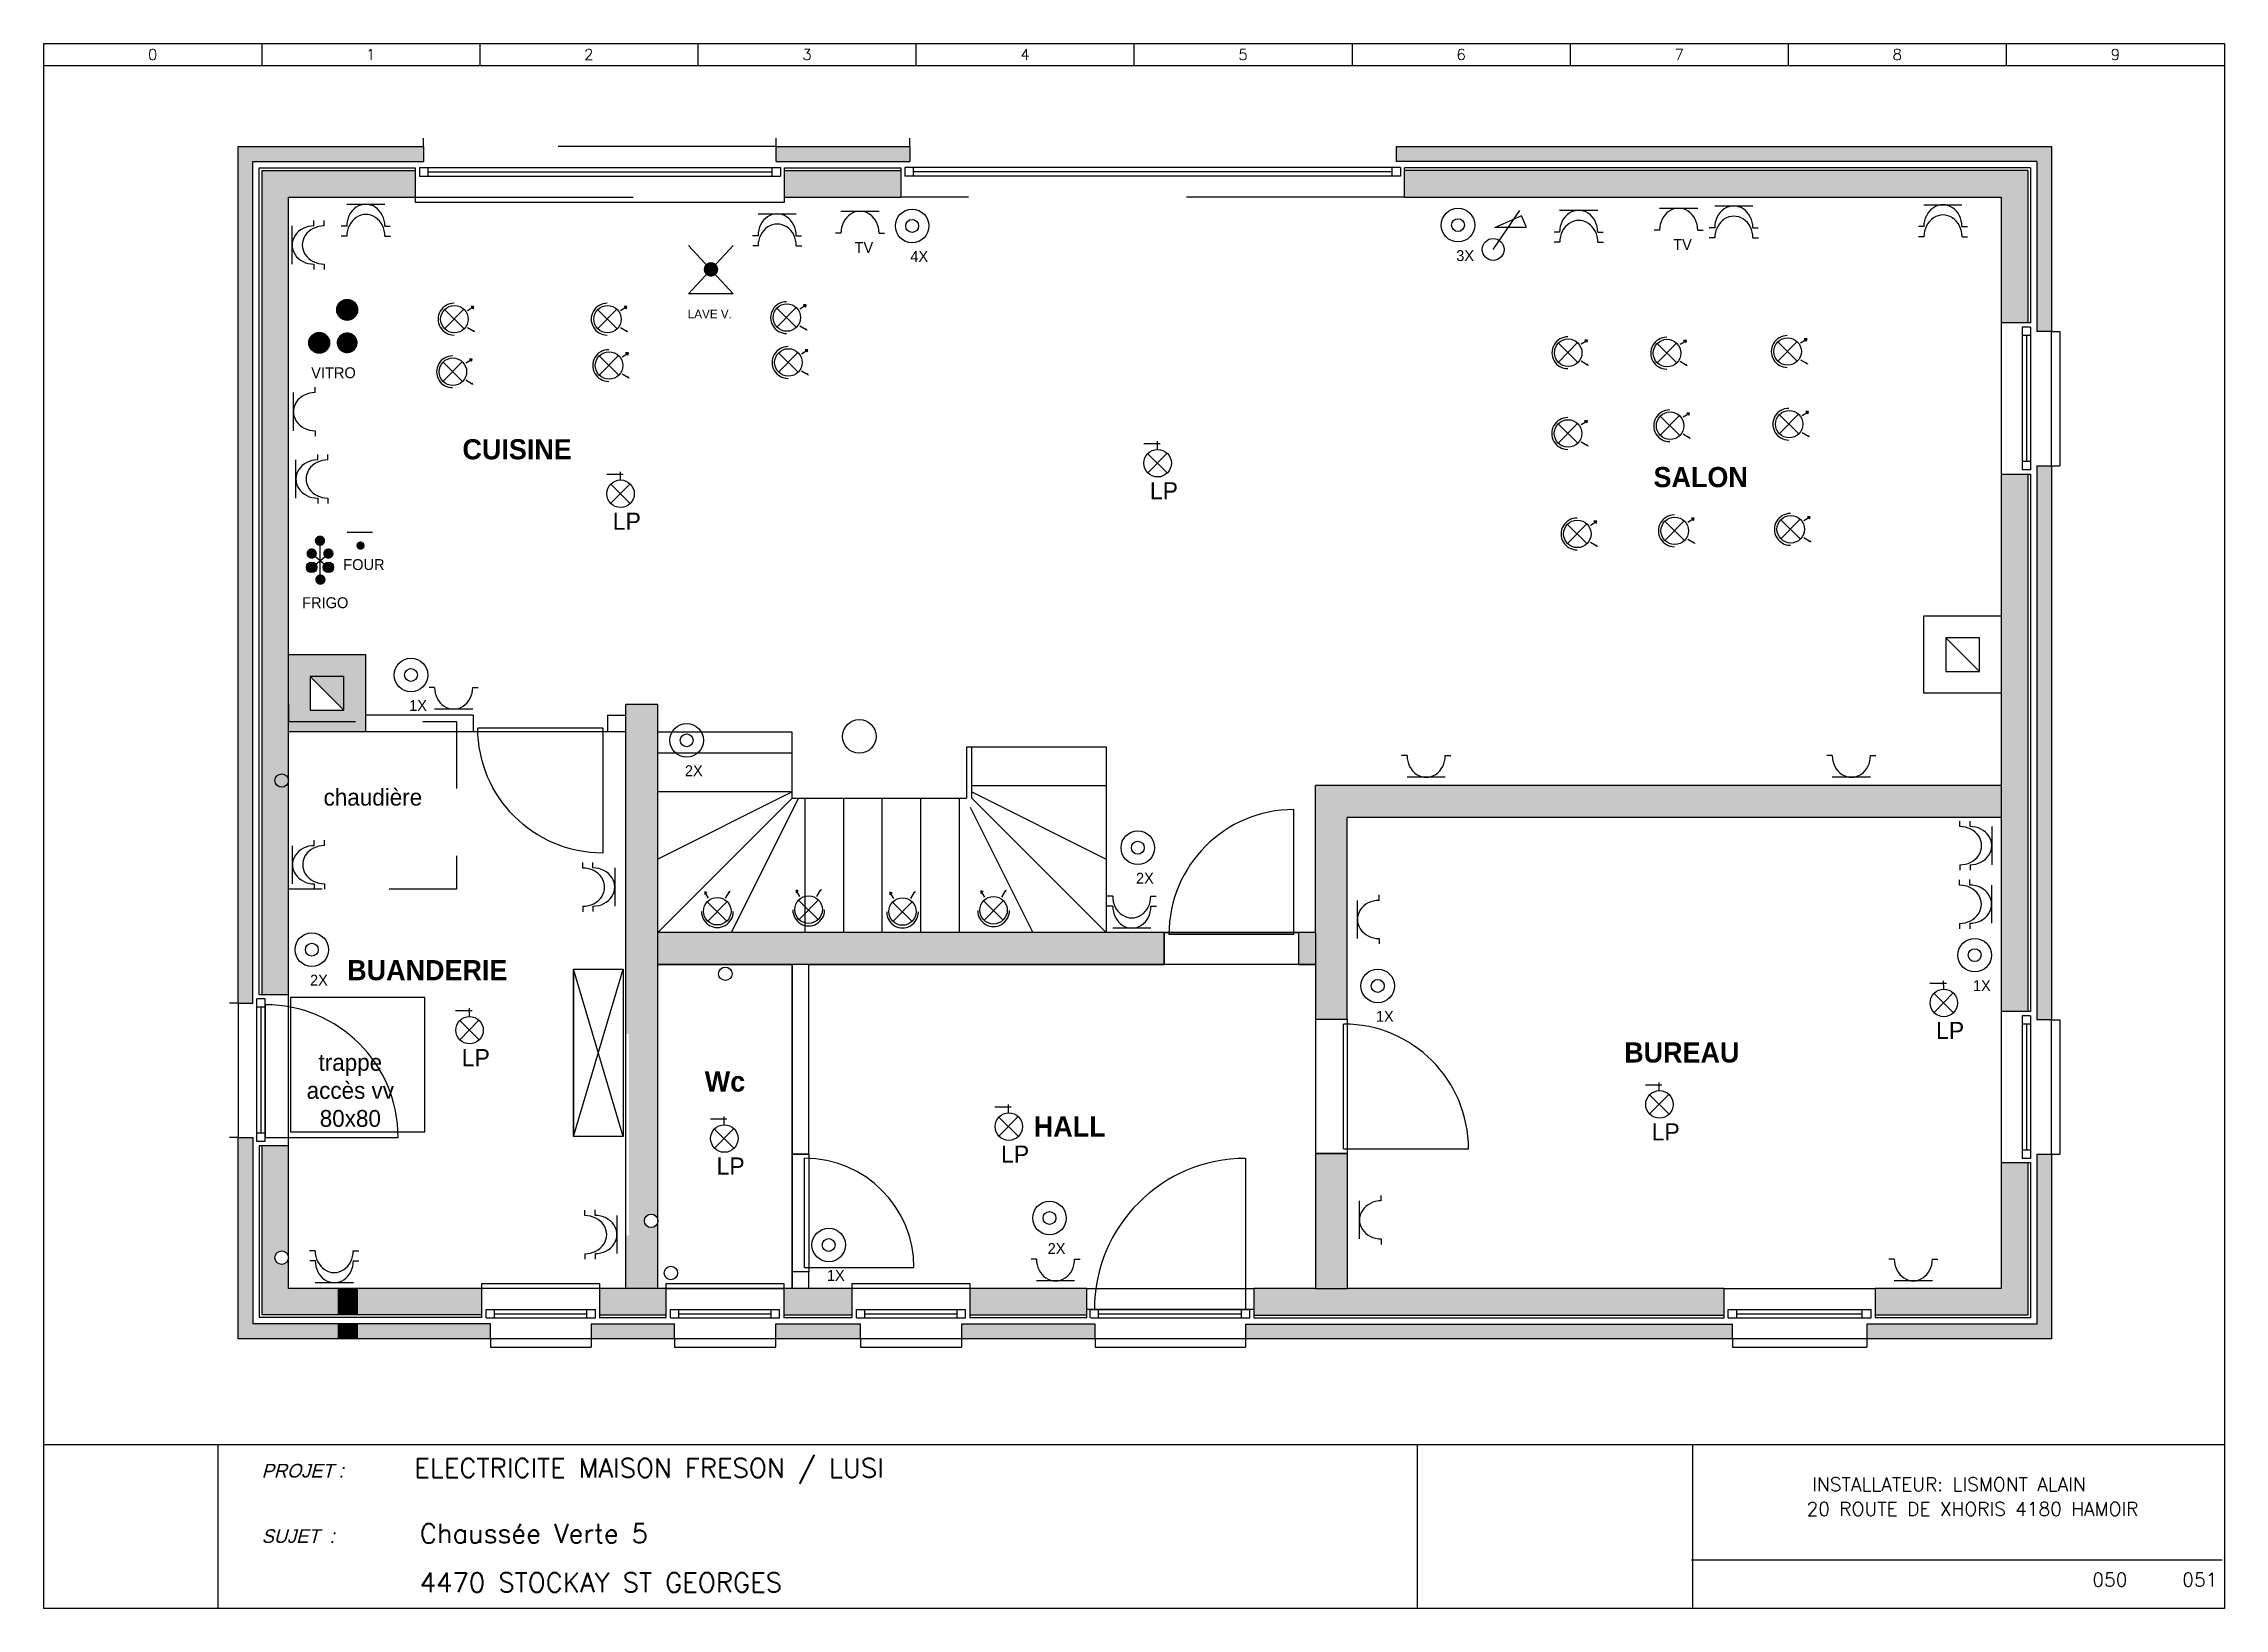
# Model space of a CAD drawing. Extents: x -567 to -167, y 20 to 307.
import ezdxf
from ezdxf.enums import TextEntityAlignment as Align

# ---------------------------------------------------------------- set-up
doc = ezdxf.new("R2010")
doc.units = 0
doc.header["$LTSCALE"] = 5
doc.header["$MEASUREMENT"] = 0
doc.linetypes.add('TRAIT_4', pattern=[20, 10, -10])
doc.layers.get('0').update_dxf_attribs({"linetype": 'CONTINUOUS'})
for name, color, linetype in [('2', 1, 'CONTINUOUS'), ('3', 4, 'CONTINUOUS'), ('AVP_HACHURES', 8, 'CONTINUOUS'), ('BLANC', 7, 'CONTINUOUS'), ('COULEUR 8', 8, 'CONTINUOUS'), ('CYAN', 4, 'CONTINUOUS'), ('EGOUTTAGE', 6, 'CONTINUOUS'), ('JAUNE', 2, 'CONTINUOUS'), ('M', 6, 'CONTINUOUS'), ('ROUGE', 1, 'CONTINUOUS'), ('T2', 1, 'CONTINUOUS'), ('T3', 4, 'CONTINUOUS'), ('TEXTE', 1, 'CONTINUOUS')]:
    doc.layers.add(name, color=color, linetype=linetype)
doc.layers.add('SURFACE', color=5, linetype='CONTINUOUS', plot=False)
doc.styles.add('CENTURY GOTHIC', font='GOTHIC.TTF')
doc.styles.add('ROMANS', font='romans', dxfattribs={"width": 0.7, "height": 3})

# ---------------------------------------------------------------- blocks, each defined once
blk = doc.blocks.new('A$C1BC9630A')
at = {"color": 2}
blk.add_line((-3.5, 3.5), (-3.5, 96.5), dxfattribs=at)
at = {"color": 1}
blk.add_line((-3.5, 3.5), (-96.5, 3.5), dxfattribs=at)
at = {"color": 2}
blk.add_arc((-3.5, 3.5), 93, 90, 180, dxfattribs=at)
blk = doc.blocks.new('A$C3677464D')
at = {"layer": 'COULEUR 8', "linetype": 'TRAIT_4', "ltscale": 0.8}
blk.add_lwpolyline([(5.8, 100), (105.8, 100), (105.8, 0), (5.8, 0)], close=True, dxfattribs=at)
at = {"layer": 'TEXTE', "insert": (56.1, 63.1), "char_height": 10, "width": 100, "attachment_point": 5, "style": 'CENTURY GOTHIC'}
blk.add_mtext(' \\Pchaudière', dxfattribs=at)
blk = doc.blocks.new('A$C1ABB2355')
at = {"layer": 'COULEUR 8'}
h = blk.add_hatch(color=253, dxfattribs=at)
h.paths.add_polyline_path([(46, 46), (0, 46), (0, 0), (46, 0)])
h.paths.add_polyline_path([(33, 13), (13, 13), (13, 33), (33, 33)], flags=16)
blk.add_hatch(color=256, dxfattribs=at).paths.add_polyline_path([(33, 13), (33, 33), (13, 33)])
at = {"layer": 'BLANC'}
for points in [[(46, 0), (0, 0), (0, 46), (46, 46)], [(13, 13), (33, 13), (33, 33), (13, 33)]]:
    blk.add_lwpolyline(points, close=True, dxfattribs=at)
at = {"layer": 'COULEUR 8'}
blk.add_line((33, 13), (13, 33), dxfattribs=at)
blk = doc.blocks.new('PRISE')
at = {"layer": 'M'}
for p, q in [((7, -2), (14, -2)), ((7, -6), (6, -6)), ((14, -6), (15, -6))]:
    blk.add_line(p, q, dxfattribs=at)
blk.add_ellipse((10.5, -6), major_axis=(0, -4), ratio=0.875, start_param=1.570796, end_param=4.712389, dxfattribs=at)
at = {"linetype": 'Continuous'}
blk.add_attdef('LOCCODE', text='', height=3.15, dxfattribs=at).set_placement((11.21, -9.64), align=Align.CENTER)
blk = doc.blocks.new('PRISE DOUBLE')
at = {"layer": 'M'}
for p, q in [((7, -0.04), (14, -0.04)), ((7, -4.04), (6, -4.04)), ((7.02, -5.91), (6.02, -5.91)), ((14, -4.04), (15, -4.04)), ((14.02, -5.91), (15.02, -5.91))]:
    blk.add_line(p, q, dxfattribs=at)
for centre in [(10.5, -4.04), (10.52, -5.91)]:
    blk.add_ellipse(centre, major_axis=(0, -4), ratio=0.875, start_param=1.570796, end_param=4.712389, dxfattribs=at)
at = {"linetype": 'Continuous'}
blk.add_attdef('LOCCODE', text='', height=3.15, dxfattribs=at).set_placement((11.21, -9.64), align=Align.CENTER)
blk = doc.blocks.new('SPOT')
at = {"layer": 'M'}
for points in [[(13.49, -1.1), (13.62, -0.71), (13.11, -0.71), (13.3, -0.9)], [(13.6, -4.97), (13.39, -5.32), (13.89, -5.43), (13.75, -5.2)]]:
    blk.add_hatch(color=256, dxfattribs=at).paths.add_polyline_path(points)
for p, q in [((11.79, -1.18), (8.25, -4.78)), ((8.25, -1.27), (11.84, -4.82)), ((12.45, -1.41), (13.62, -0.71)), ((13.62, -0.71), (13.11, -0.71)), ((13.3, -0.9), (13.11, -0.71)), ((13.49, -1.1), (13.3, -0.9)), ((13.49, -1.1), (13.62, -0.71)), ((12.45, -4.53), (13.62, -5.23))]:
    blk.add_line(p, q, dxfattribs=at)
blk.add_circle((10.06, -3.02), 2.52, dxfattribs=at)
blk.add_ellipse((10, -3.03), major_axis=(2.93, 0), ratio=0.994458, start_param=1.570796, end_param=4.712389, dxfattribs=at)
at = {"linetype": 'Continuous'}
blk.add_attdef('LOCCODE', text='', height=3.15, dxfattribs=at).set_placement((11.21, -9.64), align=Align.CENTER)
blk = doc.blocks.new('GRADATEUR')
at = {"layer": 'M'}
for p, q in [((9.81, -3.87), (14.7, 3.3)), ((14.98, 2.33), (10.08, 0.13)), ((10.18, 0.22), (15.94, 0.22)), ((15.85, 0.32), (14.98, 2.33))]:
    blk.add_line(p, q, dxfattribs=at)
blk.add_circle((9.81, -3.87), 2.02, dxfattribs=at)
at = {"linetype": 'Continuous'}
blk.add_attdef('LOCCODE', text='', height=3.15, dxfattribs=at).set_placement((11.21, -9.64), align=Align.CENTER)
blk = doc.blocks.new('BP')
at = {"layer": 'M'}
for radius in [3.08, 1.18]:
    blk.add_circle((9.91, -3.05), radius, dxfattribs=at)
at = {"linetype": 'Continuous'}
blk.add_attdef('LOCCODE', text='', height=2, dxfattribs=at).set_placement((11.21, -9.64), align=Align.CENTER)
blk = doc.blocks.new('VITRO')
at = {"layer": 'M'}
h = blk.add_hatch(color=256, dxfattribs=at)
edge = h.paths.add_edge_path()
edge.add_arc((13.72, 2.89), 1.92, 0, 360)
h = blk.add_hatch(color=256, dxfattribs=at)
edge = h.paths.add_edge_path()
edge.add_arc((8.59, -3.15), 1.92, 0, 360)
h = blk.add_hatch(color=256, dxfattribs=at)
edge = h.paths.add_edge_path()
edge.add_arc((13.72, -3.15), 1.92, 0, 360)
at = {"layer": 'M', "const_width": 0.005}
blk.add_lwpolyline([(5, 6.65), (16.75, 6.65), (16.75, -6), (5, -6)], close=True, dxfattribs=at)
at = {"layer": 'M'}
for centre in [(13.72, 2.89), (8.59, -3.15)]:
    blk.add_circle(centre, 1.92, dxfattribs=at)
at = {"linetype": 'Continuous'}
blk.add_attdef('LOCCODE', text='', height=2, dxfattribs=at).set_placement((11.21, -9.64), align=Align.CENTER)
blk = doc.blocks.new('FRIGO')
at = {"layer": 'M'}
h = blk.add_hatch(color=256, dxfattribs=at)
edge = h.paths.add_edge_path()
edge.add_arc((8.72, 0.38), 0.958, 0, 360)
h = blk.add_hatch(color=256, dxfattribs=at)
edge = h.paths.add_edge_path()
edge.add_arc((10.24, 2.73), 0.958, 0, 360)
h = blk.add_hatch(color=256, dxfattribs=at)
edge = h.paths.add_edge_path()
edge.add_arc((11.79, 0.38), 0.958, 0, 360)
h = blk.add_hatch(color=256, dxfattribs=at)
edge = h.paths.add_edge_path()
edge.add_arc((8.72, -2.15), 0.958, 0, 360)
h = blk.add_hatch(color=256, dxfattribs=at)
edge = h.paths.add_edge_path()
edge.add_arc((10.32, -4.4), 0.958, 0, 360)
h = blk.add_hatch(color=256, dxfattribs=at)
edge = h.paths.add_edge_path()
edge.add_arc((11.79, -2.15), 0.958, 0, 360)
for p, q in [((8.68, 0.46), (11.79, -2.15)), ((8.72, -2.15), (11.87, 0.38)), ((10.19, 2.73), (10.19, -4.49))]:
    blk.add_line(p, q, dxfattribs=at)
at = {"layer": 'M', "const_width": 0.005}
blk.add_lwpolyline([(7, 4.41), (13.21, 4.41), (13.21, -6), (7, -6)], close=True, dxfattribs=at)
at = {"layer": 'M'}
for centre in [(8.72, -2.15), (11.79, -2.15)]:
    blk.add_circle(centre, 0.958, dxfattribs=at)
at = {"linetype": 'Continuous'}
blk.add_attdef('LOCCODE', text='', height=2, dxfattribs=at).set_placement((11.21, -9.64), align=Align.CENTER)
blk = doc.blocks.new('FOUR')
at = {"layer": 'M'}
h = blk.add_hatch(color=256, dxfattribs=at)
edge = h.paths.add_edge_path()
edge.add_arc((10.36, -5.51), 0.767, 0, 360)
blk.add_line((7.88, -3.03), (12.53, -3.03), dxfattribs=at)
at = {"layer": 'M', "const_width": 0.002}
blk.add_lwpolyline([(7.83, -1.64), (12.53, -1.64), (12.53, -6.7), (7.83, -6.7)], close=True, dxfattribs=at)
at = {"linetype": 'Continuous'}
blk.add_attdef('LOCCODE', text='', height=2, dxfattribs=at).set_placement((10.98, -9.99), align=Align.CENTER)
blk = doc.blocks.new('LAVE VAISSELLE')
at = {"layer": 'M'}
h = blk.add_hatch(color=256, dxfattribs=at)
edge = h.paths.add_edge_path()
edge.add_arc((11.68, 4.77), 1.34, 0, 360)
for p, q in [((7.54, 9.12), (15.77, 0.27)), ((7.54, 0.27), (15.77, 9.12)), ((15.77, 0.27), (7.54, 0.27))]:
    blk.add_line(p, q, dxfattribs=at)
at = {"layer": 'M', "const_width": 0.0035}
blk.add_lwpolyline([(7.54, 9.12), (15.77, 9.12), (15.77, 0.27), (7.54, 0.27)], close=True, dxfattribs=at)
at = {"linetype": 'Continuous'}
blk.add_attdef('LOCCODE', text='', height=2, dxfattribs=at).set_placement((12.18, -2.48), align=Align.CENTER)
blk = doc.blocks.new('LP')
at = {"layer": 'M'}
for p, q in [((10.52, 0.52), (7.51, 0.52)), ((10.03, -0.5), (10.02, 1.01)), ((11.79, -1.18), (8.25, -4.78)), ((8.25, -1.27), (11.84, -4.82))]:
    blk.add_line(p, q, dxfattribs=at)
blk.add_circle((10.06, -3.02), 2.52, dxfattribs=at)
at = {"linetype": 'Continuous'}
blk.add_attdef('LOCCODE', text='', height=3.15, dxfattribs=at).set_placement((11.21, -9.64), align=Align.CENTER)
blk = doc.blocks.new('ZONENR')
at = {"layer": '2', "style": 'ROMANS'}
blk.add_attdef('ZONENR', text='', height=2, dxfattribs=at).set_placement((20, 2), align=Align.MIDDLE)
blk = doc.blocks.new('CARTOUCHE')
at = {"color": 4}
blk.add_line((317.25, 13.9), (414.59, 13.9), dxfattribs=at)
at = {"layer": '2'}
for p, q in [((55, 292), (55, 288)), ((95, 292), (95, 288)), ((135, 292), (135, 288)), ((175, 292), (175, 288)), ((215, 292), (215, 288)), ((255, 292), (255, 288)), ((295, 292), (295, 288)), ((335, 292), (335, 288)), ((375, 292), (375, 288)), ((15, 288), (415, 288))]:
    blk.add_line(p, q, dxfattribs=at)
at = {"layer": '3'}
for p, q in [((15, 292), (415, 292)), ((15, 292), (15, 5)), ((415, 292), (415, 5)), ((415, 35), (15, 35)), ((47, 5), (47, 35)), ((415, 5), (15, 5))]:
    blk.add_line(p, q, dxfattribs=at)
for points in [[(267, 5), (267, 35)], [(317.5, 5), (317.5, 35)]]:
    blk.add_lwpolyline(points, dxfattribs=at)
at = {"layer": '2'}
for p, values in [((15, 288), {'ZONENR': '0'}), ((55, 288), {'ZONENR': '1'}), ((95, 288), {'ZONENR': '2'}), ((135, 288), {'ZONENR': '3'}), ((175, 288), {'ZONENR': '4'}), ((215, 288), {'ZONENR': '5'}), ((255, 288), {'ZONENR': '6'}), ((295, 288), {'ZONENR': '7'}), ((335, 288), {'ZONENR': '8'}), ((375, 288), {'ZONENR': '9'})]:
    blk.add_blockref('ZONENR', p, dxfattribs=at).add_auto_attribs(values)
at = {"layer": 'T2', "oblique": 15}
for s, p in [('PROJET :', (55, 29)), ('SUJET  :', (55, 17))]:
    blk.add_text(s, height=2.5, dxfattribs=at).set_placement(p)
at = {"layer": 'T3', "style": 'ROMANS'}
for tag, p in [('PROJET', (107, 26)), ('SUJET1', (78, 17)), ('SUJET2', (78, 11.5))]:
    blk.add_attdef(tag, p, '', height=3.5, dxfattribs=at)

msp = doc.modelspace()

# ---------------------------------------------------------------- hatches: boundary and pattern name
for points in [[(-198.29, 287.67), (-318.41, 287.67), (-318.41, 284.94), (-201.01, 284.94), (-201.01, 253.79), (-198.29, 253.79)], [(-198.29, 229.15), (-201.01, 229.15), (-201.01, 127.51), (-198.29, 127.51)], [(-201.01, 71.71), (-232.17, 71.71), (-232.17, 68.99), (-198.29, 68.99), (-198.29, 102.87), (-201.01, 102.87)]]:
    msp.add_hatch(color=254).paths.add_polyline_path(points)
h = msp.add_hatch(color=254)
h.paths.add_polyline_path([(-484.64, 68.99), (-484.64, 71.74), (-508.95, 71.74), (-508.95, 68.99)])
h.paths.add_polyline_path([(-530.93, 68.99), (-512.64, 68.99), (-512.64, 71.74), (-528.23, 71.74), (-528.23, 105.95), (-530.93, 105.95)])
h.paths.add_polyline_path([(-466.16, 71.76), (-466.16, 68.99), (-450.85, 68.99), (-450.85, 71.76)])
h.paths.add_polyline_path([(-432.37, 71.71), (-432.37, 68.99), (-416.73, 68.99), (-416.73, 71.71)])
h.paths.add_polyline_path([(-398.25, 71.71), (-398.25, 68.99), (-373.71, 68.99), (-373.71, 71.71)])
h.paths.add_polyline_path([(-256.81, 68.99), (-256.81, 71.71), (-346.13, 71.71), (-346.13, 68.99)])
at = {"layer": 'COULEUR 8'}
h = msp.add_hatch(color=253, dxfattribs=at)
h.paths.add_polyline_path([(-526.57, 132.13), (-521.69, 132.13), (-521.69, 182.26), (-521.69, 185.34), (-521.69, 278.43), (-498.44, 278.43), (-498.44, 283.31), (-526.57, 283.31)])
h.paths.add_polyline_path([(-521.69, 104.41), (-526.57, 104.41), (-526.57, 73.39), (-512.64, 73.39), (-512.64, 78.23), (-521.69, 78.23), (-521.69, 83.89, -1), (-524.15, 83.89, -1), (-521.69, 83.89)])
h.paths.add_polyline_path([(-508.95, 78.23), (-508.95, 73.39), (-486.18, 73.39), (-486.18, 78.23)])
h.paths.add_polyline_path([(-464.62, 78.23), (-464.62, 73.39), (-452.39, 73.39), (-452.39, 78.23), (-453.93, 78.23)])
h.paths.add_polyline_path([(-430.83, 78.23), (-430.83, 73.34), (-418.27, 73.34), (-418.27, 78.23)])
h.paths.add_polyline_path([(-528.75, 276.23), (-523.87, 276.23), (-523.87, 272.41), (-528.75, 272.41)], flags=9)
h.paths.add_polyline_path([(-518.64, 71.17), (-518.64, 76.05), (-514.82, 76.05), (-514.82, 71.17)], flags=9)
h.paths.add_polyline_path([(-425.44, 77.43), (-425.44, 82.11), (-421.62, 82.11), (-421.62, 77.43)], flags=9)
h = msp.add_hatch(color=253, dxfattribs=at)
h.paths.add_polyline_path([(-409.38, 278.43), (-409.38, 283.31), (-416.97, 283.31), (-416.97, 278.43)])
h.paths.add_polyline_path([(-416.97, 283.31), (-430.68, 283.31), (-430.68, 278.43), (-416.97, 278.43)])
h = msp.add_hatch(color=253, dxfattribs=at)
h.paths.add_polyline_path([(-312.25, 283.31), (-312.25, 278.43), (-207.53, 278.43), (-207.53, 255.33), (-202.65, 255.33), (-202.65, 283.31)])
h.paths.add_polyline_path([(-312.25, 283.31), (-316.96, 283.31), (-316.96, 278.43), (-312.25, 278.43)])
h.paths.add_polyline_path([(-205.35, 276.23), (-200.47, 276.23), (-200.47, 272.41), (-205.35, 272.41)], flags=9)
h = msp.add_hatch(color=253, dxfattribs=at)
h.paths.add_polyline_path([(-312.25, 73.34), (-312.25, 78.23), (-327.47, 78.23), (-333.32, 78.23), (-344.59, 78.23), (-344.59, 73.34)])
h.paths.add_polyline_path([(-312.25, 78.23), (-312.25, 73.34), (-258.35, 73.34), (-258.35, 78.23)])
h.paths.add_polyline_path([(-230.63, 78.23), (-230.63, 73.34), (-202.65, 73.34), (-202.65, 101.33), (-207.53, 101.33), (-207.53, 78.23)])
h.paths.add_polyline_path([(-207.53, 129.05), (-202.65, 129.05), (-202.65, 227.61), (-207.53, 227.61)])
msp.add_hatch(color=253, dxfattribs=at).paths.add_polyline_path([(-375.25, 73.34), (-375.25, 78.23), (-396.71, 78.23), (-396.71, 73.34)])
at = {"layer": 'ROUGE'}
h = msp.add_hatch(color=254, dxfattribs=at)
h.paths.add_polyline_path([(-407.73, 284.94), (-407.73, 287.67), (-432.22, 287.67), (-432.22, 284.94)])
h.paths.add_polyline_path([(-496.9, 284.94), (-496.9, 287.67), (-530.93, 287.67), (-530.93, 130.59), (-528.23, 130.59), (-528.23, 284.94)])
h = msp.add_hatch(color=253, dxfattribs=at)
h.paths.add_polyline_path([(-453.93, 185.34), (-459.78, 185.34), (-459.78, 183.42), (-459.78, 180.34), (-459.78, 124.94), (-459.2, 124.94), (-459.2, 87.98), (-459.78, 87.98), (-459.78, 78.23), (-453.93, 78.23), (-453.93, 90.46, -0.925018), (-456.38, 90.65, -0.925018), (-453.93, 90.84)])
h.paths.add_polyline_path([(-361.04, 137.69), (-361.04, 143.54), (-453.93, 143.54), (-453.93, 137.69)])
h.paths.add_polyline_path([(-333.32, 143.54), (-336.4, 143.54), (-336.4, 137.69), (-333.32, 137.69)])
h.paths.add_polyline_path([(-459.16, 86.13), (-454.55, 86.13), (-454.55, 82.31), (-459.16, 82.31)], flags=24)
h.paths.add_polyline_path([(-451.4, 136.92), (-451.4, 141.53), (-447.58, 141.53), (-447.58, 136.92)], flags=9)
h = msp.add_hatch(color=253, dxfattribs=at)
h.paths.add_polyline_path([(-312.25, 170.49), (-312.25, 164.64), (-207.53, 164.64), (-207.53, 170.49)])
h.paths.add_polyline_path([(-333.32, 170.49), (-333.32, 143.54), (-333.32, 137.69), (-333.32, 127.61), (-327.47, 127.61), (-327.47, 164.64), (-312.25, 164.64), (-312.25, 170.49)])
h.paths.add_polyline_path([(-333.32, 78.23), (-327.47, 78.23), (-327.47, 102.97), (-333.32, 102.97)])
h.paths.add_polyline_path([(-223.5, 163.87), (-223.5, 168.48), (-219.68, 168.48), (-219.68, 163.87)], flags=9)
h.paths.add_polyline_path([(-337.2, 154.46), (-332.51, 154.46), (-332.51, 150.64), (-337.2, 150.64)], flags=9)
h.paths.add_polyline_path([(-332.7, 154.46), (-328.09, 154.46), (-328.09, 150.64), (-332.7, 150.64)], flags=24)
h.paths.add_polyline_path([(-322.42, 165.26), (-322.42, 169.87), (-318.6, 169.87), (-318.6, 165.26)], flags=24)
h.paths.add_polyline_path([(-332.7, 86.13), (-328.09, 86.13), (-328.09, 82.31), (-332.7, 82.31)], flags=24)
for color, points in [(253, [(-508.95, 78.23), (-512.64, 78.23), (-512.64, 73.39), (-508.95, 73.39)]), (254, [(-508.95, 71.74), (-512.64, 71.74), (-512.64, 68.99), (-508.95, 68.99)])]:
    msp.add_hatch(color=color, dxfattribs=at).paths.add_polyline_path(points)

# ---------------------------------------------------------------- linework, layer by layer
at = {"layer": '2'}
msp.add_line((-496.69, 106.99), (-496.69, 131.63), dxfattribs=at)
at = {"layer": 'AVP_HACHURES'}
for p, q in [((-397.26, 168.18), (-397.26, 177.57)), ((-397.26, 177.57), (-371.69, 177.57)), ((-396.33, 168.18), (-396.33, 177.57)), ((-371.69, 177.57), (-371.69, 143.54)), ((-397.49, 168.18), (-397.43, 168.06)), ((-396.33, 170.49), (-371.69, 170.49)), ((-396.33, 169.33), (-371.69, 157.01)), ((-396.33, 168.18), (-371.69, 143.54)), ((-396.65, 166.5), (-385.17, 143.54)), ((-398.64, 162.02), (-398.64, 143.54))]:
    msp.add_line(p, q, dxfattribs=at)
at = {"layer": 'AVP_HACHURES', "linetype": 'TRAIT_4', "ltscale": 0.8}
msp.add_line((-398.64, 168.18), (-398.64, 161.71), dxfattribs=at)
at = {"layer": 'BLANC'}
for p, q in [((-530.93, 287.67), (-496.9, 287.67)), ((-530.93, 130.59), (-530.93, 287.67)), ((-496.9, 287.67), (-496.9, 284.94)), ((-432.22, 287.67), (-407.73, 287.67)), ((-432.22, 284.94), (-432.22, 287.67)), ((-407.73, 287.67), (-407.73, 284.94)), ((-318.41, 287.67), (-198.29, 287.67)), ((-318.41, 284.94), (-318.41, 287.67)), ((-198.29, 287.67), (-198.29, 253.79)), ((-498.44, 283.8), (-498.44, 278.43)), ((-430.68, 278.43), (-430.68, 283.8)), ((-409.38, 283.8), (-409.38, 278.43)), ((-316.96, 278.43), (-316.96, 283.8)), ((-521.69, 278.43), (-498.44, 278.43)), ((-521.69, 185.34), (-521.69, 278.43)), ((-430.68, 278.43), (-409.38, 278.43)), ((-316.96, 278.43), (-207.53, 278.43)), ((-207.53, 278.43), (-207.53, 255.33)), ((-202.16, 255.33), (-207.53, 255.33)), ((-198.29, 253.79), (-201.01, 253.79)), ((-201.01, 229.15), (-198.29, 229.15)), ((-198.29, 229.15), (-198.29, 127.51)), ((-207.53, 227.61), (-207.53, 129.05)), ((-207.53, 227.61), (-202.16, 227.61)), ((-453.93, 185.34), (-459.78, 185.34)), ((-459.78, 183.42), (-459.78, 185.34)), ((-453.93, 78.23), (-453.93, 185.34)), ((-521.69, 132.13), (-521.69, 182.26)), ((-487.81, 183.42), (-507.52, 183.42)), ((-487.81, 180.34), (-507.52, 180.34)), ((-487.81, 183.42), (-487.81, 180.34)), ((-463.17, 183.42), (-463.17, 180.34)), ((-463.17, 183.42), (-459.78, 183.42)), ((-459.78, 180.34), (-463.17, 180.34)), ((-459.78, 78.23), (-459.78, 182.26)), ((-207.53, 170.49), (-333.32, 170.49)), ((-333.32, 143.54), (-333.32, 170.49)), ((-327.47, 127.61), (-327.47, 164.64)), ((-207.53, 164.64), (-327.47, 164.64)), ((-361.04, 143.54), (-453.93, 143.54)), ((-361.04, 143.54), (-361.04, 137.69)), ((-333.32, 143.54), (-336.4, 143.54)), ((-336.4, 143.54), (-336.4, 137.69)), ((-361.04, 137.69), (-453.93, 137.69)), ((-429.29, 102.87), (-429.29, 137.69)), ((-426.21, 102.87), (-426.21, 137.69)), ((-333.32, 137.69), (-336.4, 137.69)), ((-333.32, 137.69), (-333.32, 127.61)), ((-521.69, 132.13), (-527.06, 132.13)), ((-530.93, 130.59), (-528.23, 130.59)), ((-202.16, 129.05), (-207.53, 129.05)), ((-333.32, 127.61), (-327.47, 127.61)), ((-198.29, 127.51), (-201.01, 127.51)), ((-530.93, 68.99), (-530.93, 105.95)), ((-530.93, 105.95), (-528.23, 105.95)), ((-521.69, 104.41), (-527.06, 104.41)), ((-521.69, 78.23), (-521.69, 104.41)), ((-426.21, 102.87), (-429.29, 102.87)), ((-333.32, 102.97), (-333.32, 78.23)), ((-333.32, 102.97), (-327.47, 102.97)), ((-327.47, 102.97), (-327.47, 78.23)), ((-207.53, 101.33), (-207.53, 78.23)), ((-207.53, 101.33), (-202.16, 101.33)), ((-201.01, 102.87), (-198.29, 102.87)), ((-198.29, 102.87), (-198.29, 68.99)), ((-429.29, 78.23), (-429.29, 81.31)), ((-426.21, 81.31), (-429.29, 81.31)), ((-426.21, 78.23), (-426.21, 81.31)), ((-486.18, 78.23), (-521.69, 78.23)), ((-486.18, 72.91), (-486.18, 78.23)), ((-453.93, 78.23), (-464.62, 78.23)), ((-464.62, 78.23), (-464.62, 72.86)), ((-452.39, 72.91), (-452.39, 78.23)), ((-430.83, 78.23), (-430.83, 72.86)), ((-418.27, 78.23), (-430.83, 78.23)), ((-418.27, 72.91), (-418.27, 78.23)), ((-375.25, 78.23), (-396.71, 78.23)), ((-396.71, 78.23), (-396.71, 72.86)), ((-375.25, 72.86), (-375.25, 78.23)), ((-333.32, 78.23), (-344.59, 78.23)), ((-344.59, 78.23), (-344.59, 72.86)), ((-258.35, 78.23), (-327.47, 78.23)), ((-258.35, 72.86), (-258.35, 78.23)), ((-207.53, 78.23), (-230.63, 78.23)), ((-230.63, 78.23), (-230.63, 72.86)), ((-484.64, 68.99), (-530.93, 68.99)), ((-484.64, 68.99), (-484.64, 71.76)), ((-466.16, 71.71), (-466.16, 68.99)), ((-450.85, 68.99), (-466.16, 68.99)), ((-450.85, 68.99), (-450.85, 71.76)), ((-432.37, 71.71), (-432.37, 68.99)), ((-416.73, 68.99), (-432.37, 68.99)), ((-416.73, 68.99), (-416.73, 71.76)), ((-398.25, 71.71), (-398.25, 68.99)), ((-373.71, 68.99), (-398.25, 68.99)), ((-373.71, 68.99), (-373.71, 71.71)), ((-346.13, 71.71), (-346.13, 68.99)), ((-256.81, 68.99), (-346.13, 68.99)), ((-256.81, 68.99), (-256.81, 71.71)), ((-232.17, 71.71), (-232.17, 68.99)), ((-198.29, 68.99), (-232.17, 68.99))]:
    msp.add_line(p, q, dxfattribs=at)
msp.add_circle((-416.97, 179.5), 3.08, dxfattribs=at)
at = {"layer": 'COULEUR 8'}
for p, q in [((-528.23, 284.94), (-496.9, 284.94)), ((-528.23, 130.59), (-528.23, 284.94)), ((-432.22, 284.94), (-407.73, 284.94)), ((-201.01, 284.94), (-318.41, 284.94)), ((-201.01, 284.94), (-201.01, 253.79)), ((-527.06, 283.8), (-498.44, 283.8)), ((-527.06, 132.13), (-527.06, 283.8)), ((-526.57, 283.31), (-498.44, 283.31)), ((-526.57, 283.31), (-526.57, 132.13)), ((-430.68, 283.8), (-409.38, 283.8)), ((-430.68, 283.31), (-409.38, 283.31)), ((-202.16, 283.8), (-316.96, 283.8)), ((-202.65, 283.31), (-316.96, 283.31)), ((-202.65, 283.31), (-202.65, 255.33)), ((-202.16, 283.8), (-202.16, 255.33)), ((-201.01, 229.15), (-201.01, 127.51)), ((-202.65, 227.61), (-202.65, 129.05)), ((-202.16, 227.61), (-202.16, 129.05)), ((-521.69, 185.34), (-521.69, 182.26)), ((-459.78, 180.34), (-459.78, 183.42)), ((-333.32, 143.54), (-333.32, 137.69)), ((-528.23, 105.95), (-528.23, 71.74)), ((-527.06, 104.41), (-527.06, 72.91)), ((-526.57, 104.41), (-526.57, 73.39)), ((-202.65, 101.33), (-202.65, 73.34)), ((-202.16, 101.33), (-202.16, 72.86)), ((-201.01, 102.87), (-201.01, 71.71)), ((-333.32, 78.23), (-327.47, 78.23)), ((-486.18, 72.91), (-527.06, 72.91)), ((-486.18, 73.39), (-526.57, 73.39)), ((-464.62, 73.39), (-452.39, 73.39)), ((-464.62, 72.91), (-452.39, 72.91)), ((-418.27, 73.34), (-430.83, 73.34)), ((-418.27, 72.86), (-430.83, 72.86)), ((-375.25, 73.34), (-396.71, 73.34)), ((-375.25, 72.86), (-396.71, 72.86)), ((-344.59, 73.34), (-258.35, 73.34)), ((-344.59, 72.86), (-258.35, 72.86)), ((-202.65, 73.34), (-230.63, 73.34)), ((-202.16, 72.86), (-230.63, 72.86)), ((-484.64, 71.74), (-528.23, 71.74)), ((-466.16, 71.76), (-450.85, 71.76)), ((-416.73, 71.71), (-432.37, 71.71)), ((-373.71, 71.71), (-398.25, 71.71)), ((-346.13, 71.71), (-256.81, 71.71)), ((-201.01, 71.71), (-232.17, 71.71))]:
    msp.add_line(p, q, dxfattribs=at)
at = {"layer": 'COULEUR 8', "linetype": 'TRAIT_4', "ltscale": 0.8}
for p, q in [((-432.22, 287.67), (-496.9, 287.67)), ((-498.44, 278.43), (-430.68, 278.43)), ((-316.96, 278.43), (-409.38, 278.43)), ((-207.53, 255.33), (-207.53, 227.61)), ((-198.29, 229.15), (-198.29, 253.79)), ((-211.53, 191.43), (-217.69, 197.59)), ((-463.17, 180.34), (-487.81, 180.34)), ((-429.29, 180.27), (-453.93, 180.27)), ((-429.29, 168.18), (-429.29, 180.27)), ((-429.29, 176.42), (-453.93, 176.42)), ((-429.29, 169.33), (-453.93, 157.01)), ((-429.29, 169.33), (-453.93, 169.33)), ((-429.29, 168.18), (-453.93, 143.54)), ((-428.14, 168.18), (-440.46, 143.54)), ((-429.29, 168.18), (-397.41, 168.18)), ((-426.98, 168.18), (-426.98, 143.54)), ((-419.9, 168.18), (-419.9, 143.54)), ((-412.81, 168.18), (-412.81, 143.54)), ((-405.73, 168.18), (-405.73, 143.54)), ((-336.4, 143.54), (-361.04, 143.54)), ((-336.4, 137.69), (-361.04, 137.69)), ((-521.69, 104.41), (-521.69, 132.13)), ((-530.93, 130.59), (-530.93, 105.95)), ((-207.53, 129.05), (-207.53, 101.33)), ((-333.32, 127.61), (-333.32, 102.97)), ((-327.47, 127.61), (-327.47, 102.97)), ((-198.29, 102.87), (-198.29, 127.51)), ((-429.29, 102.87), (-429.29, 81.31)), ((-426.21, 102.87), (-426.21, 81.31)), ((-464.62, 78.23), (-486.18, 78.23)), ((-452.39, 78.23), (-430.83, 78.23)), ((-396.71, 78.23), (-418.27, 78.23)), ((-375.25, 78.23), (-344.59, 78.23)), ((-258.35, 78.23), (-230.63, 78.23)), ((-466.16, 68.99), (-484.64, 68.99)), ((-432.37, 68.99), (-450.85, 68.99)), ((-398.25, 68.99), (-416.73, 68.99)), ((-346.13, 68.99), (-373.71, 68.99)), ((-232.17, 68.99), (-256.81, 68.99))]:
    msp.add_line(p, q, dxfattribs=at)
for points in [[(-207.53, 187.43), (-221.7, 187.43), (-221.7, 201.6), (-207.53, 201.6)], [(-217.69, 191.43), (-211.53, 191.43), (-211.53, 197.59), (-217.69, 197.59)]]:
    msp.add_lwpolyline(points, close=True, dxfattribs=at)
at = {"layer": 'CYAN'}
for p, q in [((-496.13, 283.05), (-432.99, 283.05)), ((-319.27, 283.05), (-407.07, 283.05)), ((-202.91, 253.02), (-202.91, 229.92)), ((-526.69, 106.72), (-526.69, 129.82)), ((-202.91, 126.74), (-202.91, 103.64)), ((-483.87, 73.61), (-466.93, 73.61)), ((-450.08, 73.61), (-433.14, 73.61)), ((-415.96, 73.61), (-399.02, 73.61)), ((-373.08, 73.61), (-346.9, 73.61)), ((-256.04, 73.61), (-233, 73.61))]:
    msp.add_line(p, q, dxfattribs=at)
at = {"layer": 'EGOUTTAGE'}
for centre in [(-522.92, 171.41), (-441.54, 135.97), (-455.15, 90.65), (-522.92, 83.89), (-451.53, 81.08)]:
    msp.add_circle(centre, 1.23, dxfattribs=at)
at = {"layer": 'JAUNE'}
for p, q in [((-497.67, 283.82), (-431.45, 283.82)), ((-497.67, 283.82), (-497.67, 282.28)), ((-497.67, 282.28), (-431.45, 282.28)), ((-496.13, 283.82), (-496.13, 282.28)), ((-432.99, 283.82), (-432.99, 282.28)), ((-431.45, 283.82), (-431.45, 282.28)), ((-317.73, 283.82), (-408.61, 283.82)), ((-408.61, 283.82), (-408.61, 282.28)), ((-317.73, 282.28), (-408.61, 282.28)), ((-407.07, 283.82), (-407.07, 282.28)), ((-319.27, 283.82), (-319.27, 282.28)), ((-317.73, 283.82), (-317.73, 282.28)), ((-203.68, 254.56), (-203.68, 228.38)), ((-202.14, 254.56), (-203.68, 254.56)), ((-202.14, 253.02), (-203.68, 253.02)), ((-202.14, 254.56), (-202.14, 228.38)), ((-202.14, 229.92), (-203.68, 229.92)), ((-202.14, 228.38), (-203.68, 228.38)), ((-527.46, 105.18), (-527.46, 131.36)), ((-525.92, 131.36), (-527.46, 131.36)), ((-525.92, 129.82), (-527.46, 129.82)), ((-525.92, 105.18), (-525.92, 131.36)), ((-203.68, 128.28), (-203.68, 102.1)), ((-202.14, 128.28), (-203.68, 128.28)), ((-202.14, 128.28), (-202.14, 102.1)), ((-202.14, 126.74), (-203.68, 126.74)), ((-525.92, 106.72), (-527.46, 106.72)), ((-525.92, 105.18), (-527.46, 105.18)), ((-202.14, 103.64), (-203.68, 103.64)), ((-202.14, 102.1), (-203.68, 102.1)), ((-485.41, 74.38), (-465.39, 74.38)), ((-485.41, 72.84), (-485.41, 74.38)), ((-485.41, 72.84), (-465.39, 72.84)), ((-483.87, 72.84), (-483.87, 74.38)), ((-466.93, 72.84), (-466.93, 74.38)), ((-465.39, 72.84), (-465.39, 74.38)), ((-451.62, 74.38), (-431.6, 74.38)), ((-451.62, 72.84), (-451.62, 74.38)), ((-451.62, 72.84), (-431.6, 72.84)), ((-450.08, 72.84), (-450.08, 74.38)), ((-433.14, 72.84), (-433.14, 74.38)), ((-431.6, 72.84), (-431.6, 74.38)), ((-417.5, 74.38), (-397.48, 74.38)), ((-417.5, 72.84), (-417.5, 74.38)), ((-417.5, 72.84), (-397.48, 72.84)), ((-415.96, 72.84), (-415.96, 74.38)), ((-399.02, 72.84), (-399.02, 74.38)), ((-397.48, 72.84), (-397.48, 74.38)), ((-374.62, 72.84), (-374.62, 74.38)), ((-374.48, 74.38), (-345.36, 74.38)), ((-374.48, 72.84), (-345.36, 72.84)), ((-373.08, 72.84), (-373.08, 74.38)), ((-346.9, 72.84), (-346.9, 74.38)), ((-345.36, 72.84), (-345.36, 74.38)), ((-257.58, 74.38), (-231.4, 74.38)), ((-257.58, 72.84), (-257.58, 74.38)), ((-257.58, 72.84), (-231.4, 72.84)), ((-256.04, 72.84), (-256.04, 74.38)), ((-233, 72.84), (-233, 74.38)), ((-231.4, 72.84), (-231.4, 74.38))]:
    msp.add_line(p, q, dxfattribs=at)
msp.add_arc((-346.13, 74.38), 27.72, 90, 180, dxfattribs=at)
at = {"layer": 'M'}
for p, q in [((-460.3, 106.09), (-469.4, 136.82)), ((-469.4, 136.82), (-469.4, 106.09)), ((-469.4, 106.09), (-460.3, 136.82))]:
    msp.add_line(p, q, dxfattribs=at)
msp.add_lwpolyline([(-469.4, 136.82), (-460.3, 136.82), (-460.3, 106.09), (-469.4, 106.09)], close=True, dxfattribs=at)
at = {"layer": 'ROUGE'}
for p, q in [((-496.9, 287.67), (-496.9, 289.21)), ((-432.22, 287.67), (-432.22, 289.21)), ((-407.73, 287.67), (-407.73, 289.21)), ((-498.44, 278.43), (-498.44, 277.5)), ((-498.44, 277.5), (-430.68, 277.5)), ((-430.68, 277.5), (-430.68, 278.43)), ((-198.29, 253.79), (-196.75, 253.79)), ((-196.75, 253.79), (-196.75, 229.15)), ((-198.29, 229.15), (-196.75, 229.15)), ((-530.93, 130.59), (-532.47, 130.59)), ((-496.69, 131.63), (-521.33, 131.63)), ((-521.33, 131.63), (-521.33, 106.99)), ((-198.29, 127.51), (-196.75, 127.51)), ((-196.75, 127.51), (-196.75, 102.87)), ((-530.93, 105.95), (-532.47, 105.95)), ((-521.33, 106.99), (-496.69, 106.99)), ((-346.13, 102.1), (-346.13, 74.38)), ((-198.29, 102.87), (-196.75, 102.87)), ((-486.18, 78.23), (-486.18, 79.15)), ((-486.18, 79.15), (-464.62, 79.15)), ((-464.62, 79.15), (-464.62, 78.23)), ((-452.39, 78.23), (-452.39, 79.15)), ((-452.39, 79.15), (-430.83, 79.15)), ((-430.83, 79.15), (-430.83, 78.23)), ((-418.27, 78.23), (-418.27, 79.15)), ((-418.27, 79.15), (-396.71, 79.15)), ((-396.71, 79.15), (-396.71, 78.23)), ((-484.64, 68.99), (-484.64, 67.45)), ((-466.16, 68.99), (-466.16, 67.45)), ((-450.85, 68.99), (-450.85, 67.45)), ((-432.37, 68.99), (-432.37, 67.45)), ((-416.73, 68.99), (-416.73, 67.45)), ((-398.25, 68.99), (-398.25, 67.45)), ((-373.71, 68.99), (-373.71, 67.45)), ((-346.13, 68.99), (-346.13, 67.45)), ((-256.81, 68.99), (-256.81, 67.45)), ((-232.17, 68.99), (-232.17, 67.45)), ((-484.64, 67.45), (-466.16, 67.45)), ((-450.85, 67.45), (-432.37, 67.45)), ((-416.73, 67.45), (-398.25, 67.45)), ((-373.71, 67.45), (-346.13, 67.45)), ((-256.81, 67.45), (-232.17, 67.45))]:
    msp.add_line(p, q, dxfattribs=at)
at = {"layer": 'SURFACE'}
msp.add_lwpolyline([(-426.21, 137.69), (-361.04, 137.69), (-361.04, 143.54), (-336.4, 143.54), (-336.4, 137.69), (-333.32, 137.69), (-333.32, 127.61), (-327.47, 127.61), (-327.47, 102.97), (-333.32, 102.97), (-333.32, 78.23), (-344.59, 78.23), (-344.59, 74.38), (-375.25, 74.38), (-375.25, 78.23), (-426.21, 78.23), (-426.21, 81.31), (-429.29, 81.31), (-429.29, 102.87), (-426.21, 102.87), (-426.21, 137.69)], dxfattribs=at)
msp.add_lwpolyline([(-453.93, 137.69), (-429.29, 137.69), (-429.29, 78.23), (-453.93, 78.23)], close=True, dxfattribs=at)

# ---------------------------------------------------------------- block references
at = {"zscale": 0.308}
for p, xscale, yscale, rotation in [((-463.17, 181.88), -0.2463999999998236, 0.2464000000009037, 180), ((-526.83, 105.03), 0.2618000000018128, 0.2618000000018128, 270), ((-329.01, 102.97), 0.2464000000009037, 0.2464000000009037, 270), ((-427.75, 81.31), 0.2155999999990854, 0.2155999999990854, 270)]:
    msp.add_blockref('A$C1BC9630A', p, dxfattribs=dict(at, xscale=xscale, yscale=yscale, rotation=rotation))
at = {"xscale": 0.2463999999998236, "yscale": 0.2464000000009037, "zscale": 0.308}
msp.add_blockref('A$C1BC9630A', (-336.4, 142.31), dxfattribs=at)
at = {"layer": '2'}
ref = msp.add_blockref('CARTOUCHE', (-581.59, 14.57), dxfattribs=at)
ref.add_attrib('PAGENR', '050', dxfattribs={"layer": 'T2', "height": 2.5, "style": 'ROMANS'}).set_placement((-187.59, 23.57), align=Align.CENTER)
ref.add_attrib('PAGENXT', '051', dxfattribs={"layer": 'T2', "height": 2.5, "style": 'ROMANS'}).set_placement((-171.09, 23.57), align=Align.CENTER)
ref.add_attrib('PROJET', 'ELECTRICITE MAISON FRESON / LUSI', (-498.59, 43.57), dxfattribs={"layer": 'T3', "height": 3.5, "style": 'ROMANS'})
ref.add_attrib('SUJET1', 'Chaussée Verte 5', (-497.59, 31.57), dxfattribs={"layer": 'T3', "height": 3.5, "style": 'ROMANS'})
ref.add_attrib('SUJET2', '4470 STOCKAY ST GEORGES', (-497.59, 22.57), dxfattribs={"layer": 'T3', "height": 3.5, "style": 'ROMANS'})
ref.add_attrib('DESS3', 'INSTALLATEUR: LISMONT ALAIN ', dxfattribs={"layer": 'T2', "height": 2.5, "style": 'ROMANS'}).set_placement((-216.24, 41.07), align=Align.CENTER)
ref.add_attrib('DESS4', '20 ROUTE DE XHORIS 4180 HAMOIR', dxfattribs={"layer": 'T2', "height": 2.5, "style": 'ROMANS'}).set_placement((-212.79, 36.57), align=Align.CENTER)
at = {"layer": 'M'}
for name, p in [('PRISE DOUBLE', (-518, 277.14)), ('PRISE DOUBLE', (-295.52, 276.04)), ('PRISE DOUBLE', (-267.08, 276.83)), ('PRISE DOUBLE', (-228.72, 277.05)), ('PRISE DOUBLE', (-442.55, 275.38)), ('GRADATEUR', (-310.52, 272.68)), ('SPOT', (-501.3, 259.05)), ('SPOT', (-473.22, 259.05)), ('SPOT', (-440.32, 259.34)), ('SPOT', (-297, 252.9)), ('SPOT', (-278.88, 252.83)), ('SPOT', (-256.76, 253.12)), ('SPOT', (-501.58, 249.41)), ('SPOT', (-472.94, 250.55)), ('SPOT', (-440.04, 251.11)), ('SPOT', (-297.04, 238.09)), ('SPOT', (-278.32, 239.51)), ('SPOT', (-256.48, 239.79)), ('SPOT', (-277.47, 220.23)), ('SPOT', (-256.19, 220.51)), ('SPOT', (-295.33, 219.66))]:
    msp.add_blockref(name, p, dxfattribs=at)
for name, p, values in [('BP', (-417.19, 276.18), {'LOCCODE': '4X'}), ('BP', (-317.06, 276.33), {'LOCCODE': '3X'}), ('VITRO', (-524.63, 254.84), {'LOCCODE': 'VITRO'}), ('LP', (-372.31, 232.62), {'LOCCODE': 'LP'}), ('LP', (-470.82, 227.03), {'LOCCODE': 'LP'}), ('FRIGO', (-526.14, 212.66), {'LOCCODE': 'FRIGO'}), ('FOUR', (-518.82, 220.01), {'LOCCODE': 'FOUR'}), ('BP', (-509.12, 193.81), {'LOCCODE': '1X'}), ('BP', (-458.54, 181.84), {'LOCCODE': '2X'}), ('BP', (-375.8, 162.13), {'LOCCODE': '2X'}), ('BP', (-527.3, 143.43), {'LOCCODE': '2X'}), ('BP', (-222.29, 142.43), {'LOCCODE': '1X'}), ('BP', (-331.79, 136.79), {'LOCCODE': '1X'}), ('LP', (-228.1, 133.63), {'LOCCODE': 'LP'}), ('LP', (-498.52, 128.64), {'LOCCODE': 'LP'}), ('LP', (-280.27, 115.03), {'LOCCODE': 'LP'}), ('LP', (-451.79, 108.76), {'LOCCODE': 'LP'}), ('LP', (-399.61, 110.95), {'LOCCODE': 'LP'}), ('BP', (-392, 94.21), {'LOCCODE': '2X'}), ('BP', (-432.49, 89.28), {'LOCCODE': '1X'})]:
    msp.add_blockref(name, p, dxfattribs=at).add_auto_attribs(values)
ref = msp.add_blockref('PRISE', (-277.19, 278.37), dxfattribs=at)
ref.add_attrib('LOCCODE', 'TV', dxfattribs={"layer": '0', "linetype": 'Continuous', "height": 2}).set_placement((-265.98, 268.72), align=Align.CENTER)
for name, p, rotation in [('PRISE DOUBLE', (-521.05, 259.12), 90), ('PRISE', (-522.77, 228.57), 90), ('PRISE DOUBLE', (-520.36, 216.2), 90), ('PRISE', (-480.88, 182.5), 180), ('PRISE', (-302.5, 170), 180), ('PRISE', (-224.5, 170), 180), ('PRISE DOUBLE', (-520.98, 145.46), 90), ('PRISE DOUBLE', (-209.2, 169.97), 270), ('PRISE DOUBLE', (-461.78, 162.37), 270), ('PRISE DOUBLE', (-209.25, 159.23), 270), ('SPOT', (-446.04, 137.38), 90), ('SPOT', (-429.29, 137.67), 90), ('SPOT', (-412.07, 137.31), 90), ('SPOT', (-395.37, 137.55), 90), ('PRISE DOUBLE', (-356.48, 144.3), 180), ('PRISE', (-327.61, 135.43), 90), ('PRISE DOUBLE', (-461.4, 98.64), 270), ('PRISE', (-327.23, 80.32), 90), ('PRISE DOUBLE', (-502.77, 79.26), 180), ('PRISE', (-370.48, 77.63), 180), ('PRISE', (-213.14, 77.64), 180)]:
    msp.add_blockref(name, p, dxfattribs=dict(at, rotation=rotation))
ref = msp.add_blockref('PRISE', (-427.34, 277.82), dxfattribs=at)
ref.add_attrib('LOCCODE', 'TV', dxfattribs={"layer": '0', "linetype": 'Continuous', "height": 2}).set_placement((-416.13, 268.17), align=Align.CENTER)
ref = msp.add_blockref('LAVE VAISSELLE', (-455.86, 260.39), dxfattribs=at)
ref.add_attrib('LOCCODE', 'LAVE V.', dxfattribs={"layer": '0', "linetype": 'Continuous', "height": 1.6}).set_placement((-444.39, 256.18), align=Align.CENTER)
at = {"layer": 'ROUGE', "xscale": 0.3079999999999927, "yscale": 0.3079999999999927, "zscale": 0.308}
for name, p in [('A$C1ABB2355', (-521.69, 180.34)), ('A$C3677464D', (-523.47, 151.46))]:
    msp.add_blockref(name, p, dxfattribs=at)

# ---------------------------------------------------------------- texts
at = {"layer": 'ROUGE', "insert": (-496.21, 136.6), "char_height": 3.08, "width": 61.908, "attachment_point": 5, "style": 'CENTURY GOTHIC'}
msp.add_mtext('{\\fCentury Gothic|b1|i0|c0|p34;\\H1.2x;\\C3;BUANDERIE}', dxfattribs=at)
at = {"layer": 'TEXTE', "color": 6, "char_height": 3.08, "attachment_point": 5, "style": 'CENTURY GOTHIC'}
for s, insert, width in [('{\\fCentury Gothic|b1|i0|c0|p34;\\H1.2x;\\C3;CUISINE}', (-479.74, 232.14), 140.14), ('{\\fCentury Gothic|b1|i0|c0|p34;\\H1.2x;\\C3;SALON}', (-262.65, 227.04), 140.14), ('{\\fCentury Gothic|b1|i0|c0|p34;\\H1.2x;\\C3;BUREAU}', (-266.11, 121.51), 117.1628), ('{\\fCentury Gothic|b1|i0|c0|p34;\\H1.2x;\\C3;Wc}', (-441.61, 116.18), 24.64), ('{\\fCentury Gothic|b1|i0|c0|p34;\\H1.2x;\\C3;HALL}', (-378.38, 107.96), 95.6652)]:
    msp.add_mtext(s, dxfattribs=dict(at, insert=insert, width=width))
at = {"layer": 'TEXTE', "insert": (-510.33, 114.55), "char_height": 3.08, "width": 24.64, "attachment_point": 5, "style": 'CENTURY GOTHIC'}
msp.add_mtext('trappe \\Paccès vv\\P80x80', dxfattribs=at)

doc.saveas('drawing.dxf')
